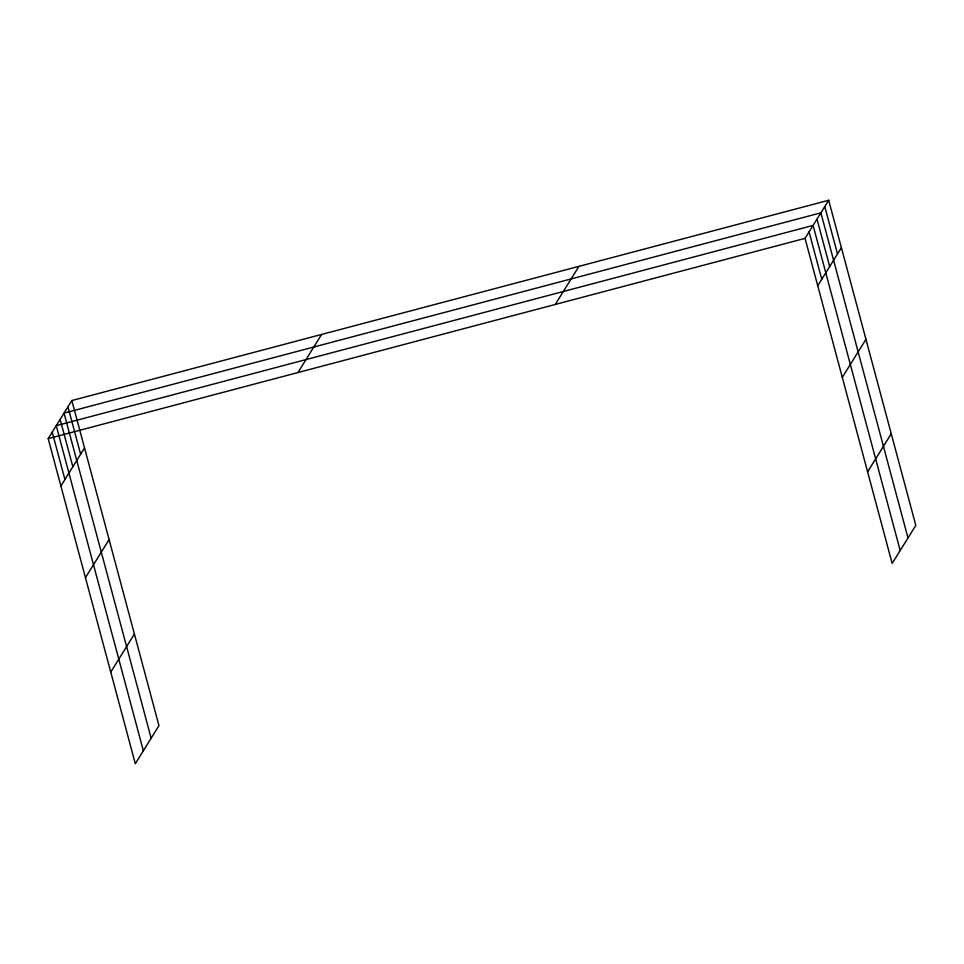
<?xml version="1.0" encoding="UTF-8"?>
<svg xmlns="http://www.w3.org/2000/svg" width="964" height="964" viewBox="0 0 964 964"><rect width="100%" height="100%" fill="white"/><g stroke="black" fill="none" stroke-linecap="round" stroke-linejoin="round"><path stroke-width="1.45" d="M71.842 400.542L158.952 725.639L135.309 763.729L48.2 438.632L71.842 400.542L828.691 200.271L915.8 525.368L892.158 563.458L805.048 238.361L828.691 200.271M60.901 486.025L84.543 447.947M85.459 577.665L109.101 539.587M110.752 672.089L134.406 633.999M297.96 372.538L321.602 334.46M555.288 304.443L578.93 266.365M817.749 285.754L841.391 247.676M842.295 377.394L865.949 339.316M867.6 471.818L891.242 433.728M48.2 438.632L805.048 238.361M824.786 206.561L837.487 253.954M907.992 537.936L820.882 212.839L64.046 413.11L151.155 738.207M816.99 219.129L829.691 266.522M900.195 550.504L813.086 225.407L56.237 425.678L143.347 750.775M809.061 231.89L821.762 279.283M67.95 406.832L80.639 454.225M60.142 419.4L72.842 466.793M52.225 432.149L64.925 479.554"/></g></svg>
